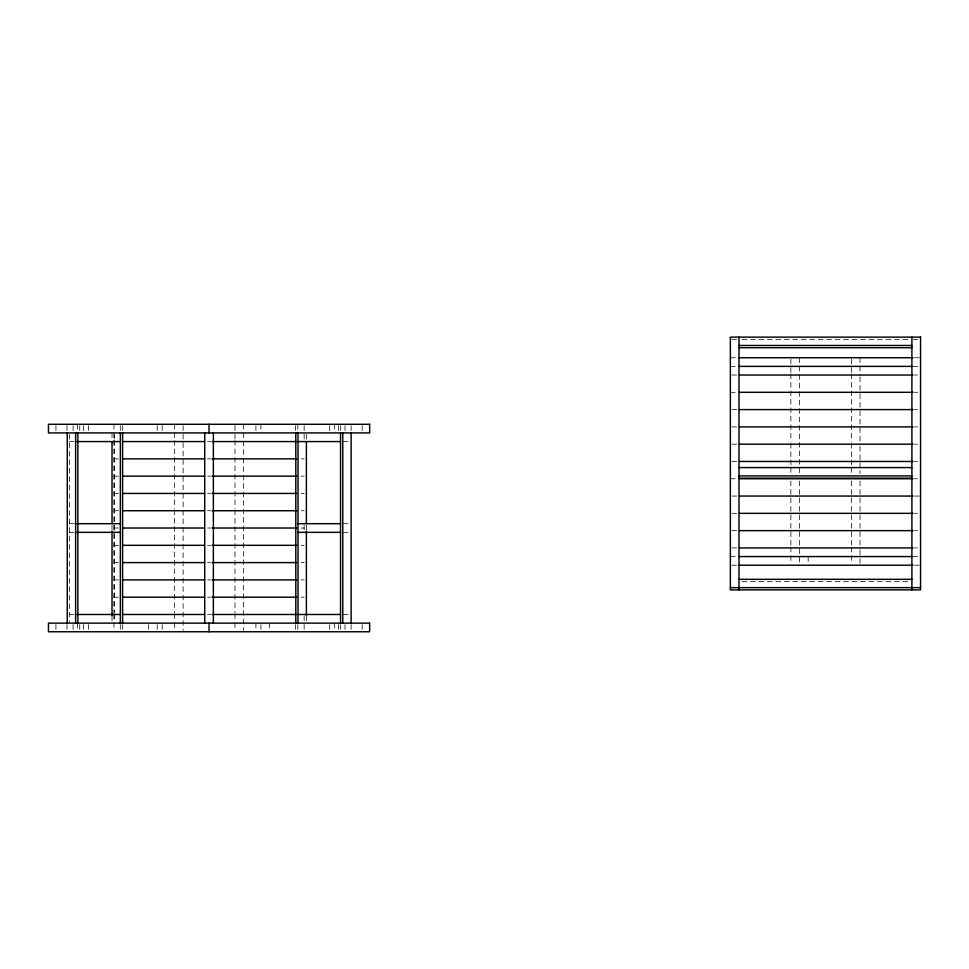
<?xml version="1.0" encoding="UTF-8"?>
<svg xmlns="http://www.w3.org/2000/svg" width="969" height="969" viewBox="0 0 969 969"><rect width="100%" height="100%" fill="white"/><g stroke="black" fill="none" stroke-linecap="round" stroke-linejoin="round"><path stroke-width="0.73" stroke-dasharray="4.84 3.63" d="M731.801 339.38L737.566 339.38M742.012 339.38L908.898 339.38M913.343 339.38L917.667 339.38M730.36 357.731L737.93 357.731M914.494 357.731L920.55 357.731M730.36 366.379L739.008 366.379M912.98 366.379L920.55 366.379M731.874 375.027L737.906 375.027M914.518 375.027L917.534 375.027M730.36 392.312L737.906 392.312M914.518 392.312L917.534 392.312M731.874 409.596L737.906 409.596M914.518 409.596L917.534 409.596M731.874 426.893L737.906 426.893M914.518 426.893L917.534 426.893M69.502 441.573L73.898 441.573M207.548 441.573L210.564 441.573M343.329 441.573L348.901 441.573M731.874 444.177L737.906 444.177M914.518 444.177L917.534 444.177M113.954 458.858L118.484 458.858M207.548 458.858L210.564 458.858M301.129 458.858L304.145 458.858M731.874 461.474L737.906 461.474M914.518 461.474L917.534 461.474M113.954 476.154L118.484 476.154M207.548 476.154L210.564 476.154M301.129 476.154L304.145 476.154M730.36 478.759L737.906 478.759M914.518 478.759L917.534 478.759M113.954 493.439L118.484 493.439M207.548 493.439L210.564 493.439M301.129 493.439L304.145 493.439M731.874 496.055L737.906 496.055M914.518 496.055L920.55 496.055M113.954 510.736L118.484 510.736M207.548 510.736L210.564 510.736M301.129 510.736L304.145 510.736M731.874 513.34L737.906 513.34M914.518 513.34L917.534 513.34M69.502 523.696L76.454 523.696M343.329 523.696L348.901 523.696M113.954 528.02L118.484 528.02M207.548 528.02L210.564 528.02M301.129 528.02L304.145 528.02M731.874 530.637L737.906 530.637M914.518 530.637L917.534 530.637M69.502 532.344L73.898 532.344M343.329 532.344L348.901 532.344M113.954 545.317L118.484 545.317M207.548 545.317L210.564 545.317M301.129 545.317L304.145 545.317M731.874 547.921L737.906 547.921M914.518 547.921L917.534 547.921M730.36 556.569L739.008 556.569M912.98 556.569L920.55 556.569M113.954 562.601L118.484 562.601M207.548 562.601L210.564 562.601M301.129 562.601L304.145 562.601M731.801 565.206L737.93 565.206M914.494 565.206L920.55 565.206M113.954 579.898L118.484 579.898M207.548 579.898L210.564 579.898M301.129 579.898L304.145 579.898M742.012 581.533L908.898 581.533M113.954 597.183L118.484 597.183M207.548 597.183L210.564 597.183M301.129 597.183L304.145 597.183M69.502 614.479L73.898 614.479M207.548 614.479L210.564 614.479M343.329 614.479L348.901 614.479M860.036 357.731L860.036 375.778M860.036 376.941L860.036 444.928M860.036 446.382L860.036 461.474M860.036 462.976L860.036 469.02M860.036 470.498L860.036 473.55M860.036 481.012L860.036 549.023M860.036 550.174L860.036 563.776M851.388 359.172L851.388 372.762M851.388 373.925L851.388 441.925M851.388 443.354L851.388 458.47M851.388 459.96L851.388 466.004M851.388 467.482L851.388 473.55M851.388 481.012L851.388 545.995M851.388 547.17L851.388 563.776M808.17 556.569L808.17 563.776M799.522 357.731L799.522 473.55M799.522 481.012L799.522 563.776M790.874 359.172L790.874 372.762M790.874 373.925L790.874 441.925M790.874 443.354L790.874 458.47M790.874 459.96L790.874 466.004M790.874 467.482L790.874 473.55M790.874 481.012L790.874 545.995M790.874 547.17L790.874 563.776M362.164 425.73L362.164 431.484M362.164 624.557L362.164 630.322M351.129 425.73L351.129 431.484M351.129 624.557L351.129 630.322M345.012 425.73L345.012 432.925M345.012 624.557L345.012 631.764M340.676 425.73L340.676 431.484M340.676 624.557L340.676 631.764M338.363 425.73L338.363 431.484M338.363 624.557L338.363 630.322M334.656 424.289L334.656 431.484M334.656 623.115L334.656 630.322M329.666 425.73L329.666 431.484M329.666 624.557L329.666 630.322M306.386 434.366L306.386 440.132M306.386 525.004L306.386 531.048M306.386 615.921L306.386 621.674M304.145 425.73L304.145 441.573M304.145 525.004L304.145 531.048M304.145 615.921L304.145 630.322M297.798 424.289L297.798 431.484M297.798 624.557L297.798 630.322M295.497 425.73L295.497 431.484M295.497 624.557L295.497 630.322M269.564 623.115L269.564 630.419M260.915 424.289L260.915 431.484M260.915 624.557L260.915 630.419M255.925 425.73L255.925 431.484M255.925 623.115L255.925 630.322M243.631 424.289L243.631 630.322M234.982 425.73L234.982 439.32M234.982 440.471L234.982 508.483M234.982 509.912L234.982 525.016M234.982 526.518L234.982 612.553M234.982 613.716L234.982 621.614M234.982 622.74L234.982 630.322M183.117 425.73L183.117 630.322M174.468 424.289L174.468 439.32M174.468 440.471L174.468 508.483M174.468 509.912L174.468 525.016M174.468 526.518L174.468 612.553M174.468 613.716L174.468 621.614M174.468 622.74L174.468 630.322M162.174 425.73L162.174 431.484M162.174 624.557L162.174 630.322M157.184 425.73L157.184 431.484M157.184 624.557L157.184 631.764M148.536 624.557L148.536 631.764M122.603 425.73L122.603 431.484M122.603 624.557L122.603 630.322M120.301 425.73L120.301 431.484M120.301 624.557L120.301 631.764M114.245 434.439L114.245 438.969M114.245 440.471L114.245 612.553M114.245 614.067L114.245 621.614M113.954 424.289L113.954 440.132M113.954 440.471L113.954 613.038M113.954 614.067L113.954 631.764M112.016 432.925L112.016 440.132M112.016 525.004L112.016 531.048M112.016 615.921L112.016 621.674M88.433 425.73L88.433 431.484M88.433 624.557L88.433 630.322M83.443 425.73L83.443 431.484M83.443 624.557L83.443 631.764M79.737 425.73L79.737 431.484M79.737 624.557L79.737 630.322M77.423 424.289L77.423 431.484M77.423 623.115L77.423 630.322M73.087 425.73L73.087 431.484M73.087 624.557L73.087 631.764M69.502 434.366L69.502 621.674M66.97 425.73L66.97 431.484M66.97 624.557L66.97 630.322M55.936 425.73L55.936 431.484M55.936 624.557L55.936 630.322"/><path stroke-width="1.45" d="M739.008 345.485L911.902 345.485M739.008 347.726L911.902 347.726M739.008 357.731L913.004 357.731M739.008 366.379L911.902 366.379M739.42 375.027L913.004 375.027M739.42 392.312L913.004 392.312M739.42 409.596L913.004 409.596M739.42 426.893L913.004 426.893M76.83 441.573L120.362 441.573M123.015 441.573L204.52 441.573M212.066 441.573L296.599 441.573M298.028 441.573L340.543 441.573M739.42 444.177L913.004 444.177M123.015 458.858L204.52 458.858M212.066 458.858L296.599 458.858M739.42 461.474L913.004 461.474M739.008 467.579L911.902 467.579M739.008 475.924L911.902 475.924M123.015 476.154L204.52 476.154M212.066 476.154L296.599 476.154M739.008 478.165L911.902 478.165M739.42 478.759L913.004 478.759M123.015 493.439L204.52 493.439M212.066 493.439L296.599 493.439M739.42 496.055L913.004 496.055M123.015 510.736L204.52 510.736M212.066 510.736L296.599 510.736M739.42 513.34L913.004 513.34M76.83 523.696L120.362 523.696M298.028 523.696L340.543 523.696M123.015 528.02L204.52 528.02M212.066 528.02L296.599 528.02M739.42 530.637L913.004 530.637M76.83 532.344L120.362 532.344M298.028 532.344L340.543 532.344M123.015 545.317L204.52 545.317M212.066 545.317L296.599 545.317M739.42 547.921L913.004 547.921M739.008 556.569L911.902 556.569M123.015 562.601L204.52 562.601M212.066 562.601L296.599 562.601M739.008 565.206L913.004 565.206M739.008 579.305L911.902 579.305M123.015 579.898L204.52 579.898M212.066 579.898L296.599 579.898M730.36 587.65L920.55 587.65M123.015 597.183L204.52 597.183M212.066 597.183L296.599 597.183M76.83 614.479L120.362 614.479M123.015 614.479L204.52 614.479M212.066 614.479L296.599 614.479M298.028 614.479L340.543 614.479M911.902 337.139L911.902 589.891M739.008 337.139L739.008 589.891M351.129 432.925L351.129 623.115M342.784 432.925L342.784 623.115M340.543 432.925L340.543 623.115M306.386 441.985L306.386 523.49M306.386 531.048L306.386 615.569M298.028 432.925L298.028 623.115M295.799 432.925L295.799 623.115M213.374 432.925L213.374 623.115M209.05 424.289L209.05 432.925M209.05 623.115L209.05 631.764M204.725 432.925L204.725 623.115M122.603 432.925L122.603 623.115M120.362 432.925L120.362 623.115M112.016 441.985L112.016 523.49M112.016 531.048L112.016 615.569M77.847 432.925L77.847 623.115M75.618 432.925L75.618 623.115M67.261 432.925L67.261 623.115M920.55 337.139L730.36 337.139L730.36 589.891L920.55 589.891L920.55 337.139M369.649 424.289L48.45 424.289L48.45 432.925L369.649 432.925L369.649 424.289M369.649 623.115L48.45 623.115L48.45 631.764L369.649 631.764L369.649 623.115"/></g></svg>
